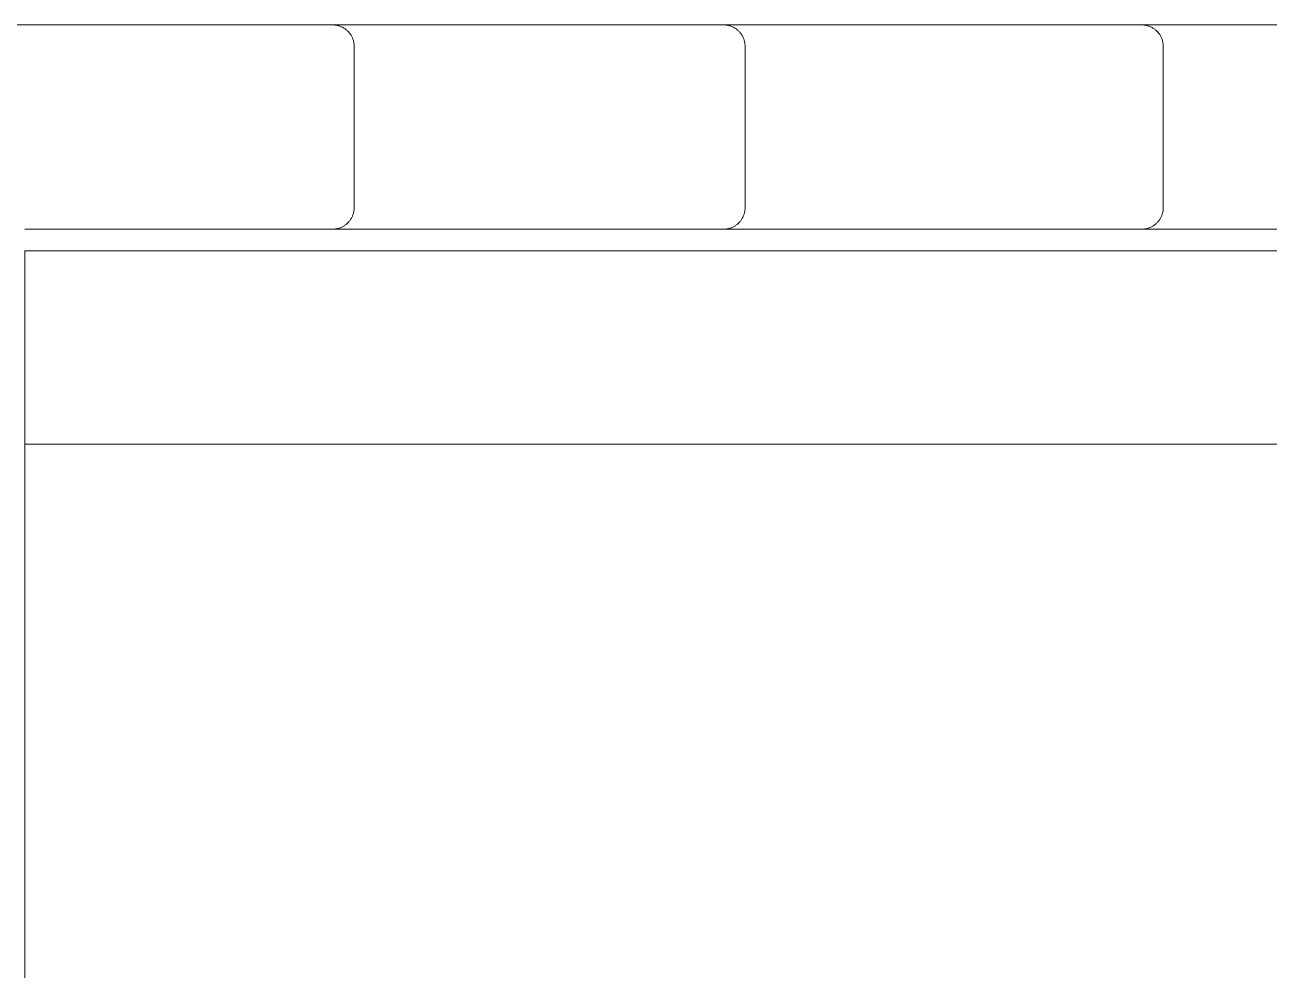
# Model space of a CAD drawing. Header units: inches. Extents: x -11 to 189, y -7 to 133.
# Drawn here: x 14.73 to 23.85, y 106.51 to 113.43 of the extents above; entities that cross this region are included whole.
import ezdxf

# ---------------------------------------------------------------- set-up
doc = ezdxf.new("R2010")
doc.units = ezdxf.units.IN
doc.layers.add('ZANO_R', color=7, linetype='Continuous', lineweight=0)

msp = doc.modelspace()

# ---------------------------------------------------------------- linework, layer by layer
at = {"layer": 'ZANO_R'}
for p, q in [((14.82785, 113.43057), (2.51135, 113.43057)), ((16.98574, 113.43057), (14.82785, 113.43057)), ((16.98574, 113.43057), (16.99111, 113.43048)), ((17.50766, 113.43057), (16.99073, 113.43057)), ((16.99111, 113.43048), (16.99648, 113.43021)), ((16.99648, 113.43021), (17.00184, 113.42975)), ((17.00184, 113.42975), (17.00718, 113.42911)), ((17.00718, 113.42911), (17.01249, 113.42828)), ((17.01249, 113.42828), (17.01778, 113.42728)), ((17.01778, 113.42728), (17.02302, 113.4261)), ((17.02302, 113.4261), (17.02822, 113.42473)), ((17.02822, 113.42473), (17.03338, 113.42319)), ((17.03338, 113.42319), (17.03847, 113.42148)), ((17.03847, 113.42148), (17.04351, 113.41959)), ((17.04351, 113.41959), (17.04848, 113.41754)), ((17.04848, 113.41754), (17.05337, 113.41531)), ((17.05337, 113.41531), (17.05819, 113.41292)), ((17.05819, 113.41292), (17.06292, 113.41036)), ((17.06292, 113.41036), (17.06756, 113.40765)), ((17.06756, 113.40765), (17.07211, 113.40478)), ((17.07211, 113.40478), (17.07655, 113.40175)), ((17.07655, 113.40175), (17.08089, 113.39857)), ((17.08089, 113.39857), (17.08512, 113.39525)), ((17.08512, 113.39525), (17.08923, 113.39179)), ((17.08923, 113.39179), (17.09322, 113.38819)), ((17.09322, 113.38819), (17.09709, 113.38445)), ((19.84974, 113.43057), (17.50766, 113.43057)), ((19.84974, 113.43057), (19.85511, 113.43048)), ((20.40934, 113.43057), (19.85435, 113.43057)), ((19.85511, 113.43048), (19.86048, 113.43021)), ((19.86048, 113.43021), (19.86584, 113.42975)), ((19.86584, 113.42975), (19.87118, 113.42911)), ((19.87118, 113.42911), (19.87649, 113.42828)), ((19.87649, 113.42828), (19.88178, 113.42728)), ((19.88178, 113.42728), (19.88702, 113.4261)), ((19.88702, 113.4261), (19.89222, 113.42473)), ((19.89222, 113.42473), (19.89738, 113.42319)), ((19.89738, 113.42319), (19.90247, 113.42148)), ((19.90247, 113.42148), (19.90751, 113.41959)), ((19.90751, 113.41959), (19.91248, 113.41754)), ((19.91248, 113.41754), (19.91737, 113.41531)), ((19.91737, 113.41531), (19.92219, 113.41292)), ((19.92219, 113.41292), (19.92692, 113.41036)), ((19.92692, 113.41036), (19.93156, 113.40765)), ((19.93156, 113.40765), (19.93611, 113.40478)), ((19.93611, 113.40478), (19.94055, 113.40175)), ((19.94055, 113.40175), (19.94489, 113.39857)), ((19.94489, 113.39857), (19.94912, 113.39525)), ((19.94912, 113.39525), (19.95323, 113.39179)), ((19.95323, 113.39179), (19.95722, 113.38819)), ((19.95722, 113.38819), (19.96109, 113.38445)), ((22.91285, 113.43057), (20.40934, 113.43057)), ((22.91285, 113.43057), (22.91823, 113.43048)), ((23.50471, 113.43057), (22.9171, 113.43057)), ((22.91823, 113.43048), (22.9236, 113.43021)), ((22.9236, 113.43021), (22.92896, 113.42975)), ((22.92896, 113.42975), (22.9343, 113.42911)), ((22.9343, 113.42911), (22.93961, 113.42828)), ((22.93961, 113.42828), (22.94489, 113.42728)), ((22.94489, 113.42728), (22.95014, 113.4261)), ((22.95014, 113.4261), (22.95534, 113.42473)), ((22.95534, 113.42473), (22.96049, 113.42319)), ((22.96049, 113.42319), (22.96559, 113.42148)), ((22.96559, 113.42148), (22.97063, 113.41959)), ((22.97063, 113.41959), (22.97559, 113.41754)), ((22.97559, 113.41754), (22.98049, 113.41531)), ((22.98049, 113.41531), (22.98531, 113.41292)), ((22.98531, 113.41292), (22.99004, 113.41036)), ((22.99004, 113.41036), (22.99468, 113.40765)), ((22.99468, 113.40765), (22.99922, 113.40478)), ((22.99922, 113.40478), (23.00367, 113.40175)), ((23.00367, 113.40175), (23.00801, 113.39857)), ((23.00801, 113.39857), (23.01224, 113.39525)), ((23.01224, 113.39525), (23.01635, 113.39179)), ((23.01635, 113.39179), (23.02034, 113.38819)), ((23.02034, 113.38819), (23.02421, 113.38445)), ((26.14533, 113.43057), (23.50471, 113.43057)), ((17.09709, 113.38445), (17.10083, 113.38058)), ((17.10083, 113.38058), (17.10443, 113.37659)), ((17.10443, 113.37659), (17.1079, 113.37248)), ((17.1079, 113.37248), (17.11122, 113.36825)), ((17.11122, 113.36825), (17.11439, 113.36391)), ((17.11439, 113.36391), (17.11742, 113.35946)), ((17.11742, 113.35946), (17.12029, 113.35492)), ((17.12029, 113.35492), (17.12301, 113.35028)), ((17.12301, 113.35028), (17.12556, 113.34554)), ((17.12556, 113.34554), (17.12795, 113.34073)), ((17.12795, 113.34073), (17.13018, 113.33583)), ((17.13018, 113.33583), (17.13224, 113.33087)), ((17.13224, 113.33087), (17.13412, 113.32583)), ((17.13412, 113.32583), (17.13584, 113.32073)), ((17.13584, 113.32073), (17.13738, 113.31558)), ((17.13738, 113.31558), (17.13874, 113.31038)), ((17.13874, 113.31038), (17.13992, 113.30513)), ((17.13992, 113.30513), (17.14093, 113.29985)), ((17.14093, 113.29985), (17.14175, 113.29454)), ((17.14175, 113.29454), (17.14239, 113.2892)), ((19.96109, 113.38445), (19.96483, 113.38058)), ((19.96483, 113.38058), (19.96843, 113.37659)), ((19.96843, 113.37659), (19.9719, 113.37248)), ((19.9719, 113.37248), (19.97522, 113.36825)), ((19.97522, 113.36825), (19.97839, 113.36391)), ((19.97839, 113.36391), (19.98142, 113.35946)), ((19.98142, 113.35946), (19.98429, 113.35492)), ((19.98429, 113.35492), (19.98701, 113.35028)), ((19.98701, 113.35028), (19.98956, 113.34554)), ((19.98956, 113.34554), (19.99195, 113.34073)), ((19.99195, 113.34073), (19.99418, 113.33583)), ((19.99418, 113.33583), (19.99624, 113.33087)), ((19.99624, 113.33087), (19.99812, 113.32583)), ((19.99812, 113.32583), (19.99984, 113.32073)), ((19.99984, 113.32073), (20.00138, 113.31558)), ((20.00138, 113.31558), (20.00274, 113.31038)), ((20.00274, 113.31038), (20.00392, 113.30513)), ((20.00392, 113.30513), (20.00493, 113.29985)), ((20.00493, 113.29985), (20.00575, 113.29454)), ((20.00575, 113.29454), (20.00639, 113.2892)), ((23.02421, 113.38445), (23.02795, 113.38058)), ((23.02795, 113.38058), (23.03155, 113.37659)), ((23.03155, 113.37659), (23.03501, 113.37248)), ((23.03501, 113.37248), (23.03834, 113.36825)), ((23.03834, 113.36825), (23.04151, 113.36391)), ((23.04151, 113.36391), (23.04454, 113.35946)), ((23.04454, 113.35946), (23.04741, 113.35492)), ((23.04741, 113.35492), (23.05012, 113.35028)), ((23.05012, 113.35028), (23.05268, 113.34554)), ((23.05268, 113.34554), (23.05507, 113.34073)), ((23.05507, 113.34073), (23.0573, 113.33583)), ((23.0573, 113.33583), (23.05936, 113.33087)), ((23.05936, 113.33087), (23.06124, 113.32583)), ((23.06124, 113.32583), (23.06296, 113.32073)), ((23.06296, 113.32073), (23.0645, 113.31558)), ((23.0645, 113.31558), (23.06586, 113.31038)), ((23.06586, 113.31038), (23.06704, 113.30513)), ((23.06704, 113.30513), (23.06805, 113.29985)), ((23.06805, 113.29985), (23.06887, 113.29454)), ((23.06887, 113.29454), (23.06951, 113.2892)), ((17.14239, 113.2892), (17.14285, 113.28384)), ((17.14285, 113.28384), (17.14312, 113.27847)), ((17.14312, 113.27847), (17.14322, 113.27309)), ((17.14322, 113.27309), (17.14322, 112.09199)), ((20.00639, 113.2892), (20.00685, 113.28384)), ((20.00685, 113.28384), (20.00712, 113.27847)), ((20.00712, 113.27847), (20.00722, 113.27309)), ((20.00722, 113.27309), (20.00722, 112.09199)), ((23.06951, 113.2892), (23.06997, 113.28384)), ((23.06997, 113.28384), (23.07024, 113.27847)), ((23.07024, 113.27847), (23.07033, 113.27309)), ((23.07033, 113.27309), (23.07033, 112.09199)), ((17.12546, 112.01934), (17.12289, 112.0146)), ((17.12786, 112.02417), (17.12546, 112.01934)), ((17.1301, 112.02908), (17.12786, 112.02417)), ((17.13217, 112.03406), (17.1301, 112.02908)), ((17.13407, 112.03911), (17.13217, 112.03406)), ((17.13579, 112.04422), (17.13407, 112.03911)), ((17.13734, 112.04938), (17.13579, 112.04422)), ((17.13871, 112.0546), (17.13734, 112.04938)), ((17.1399, 112.05986), (17.13871, 112.0546)), ((17.14091, 112.06516), (17.1399, 112.05986)), ((17.14174, 112.07048), (17.14091, 112.06516)), ((17.14239, 112.07584), (17.14174, 112.07048)), ((17.14285, 112.08121), (17.14239, 112.07584)), ((17.14312, 112.0866), (17.14285, 112.08121)), ((17.14322, 112.09199), (17.14312, 112.0866)), ((19.98946, 112.01934), (19.98689, 112.0146)), ((19.99186, 112.02417), (19.98946, 112.01934)), ((19.9941, 112.02908), (19.99186, 112.02417)), ((19.99617, 112.03406), (19.9941, 112.02908)), ((19.99807, 112.03911), (19.99617, 112.03406)), ((19.99979, 112.04422), (19.99807, 112.03911)), ((20.00134, 112.04938), (19.99979, 112.04422)), ((20.00271, 112.0546), (20.00134, 112.04938)), ((20.0039, 112.05986), (20.00271, 112.0546)), ((20.00491, 112.06516), (20.0039, 112.05986)), ((20.00574, 112.07048), (20.00491, 112.06516)), ((20.00639, 112.07584), (20.00574, 112.07048)), ((20.00685, 112.08121), (20.00639, 112.07584)), ((20.00712, 112.0866), (20.00685, 112.08121)), ((20.00722, 112.09199), (20.00712, 112.0866)), ((23.05258, 112.01934), (23.05001, 112.0146)), ((23.05498, 112.02417), (23.05258, 112.01934)), ((23.05722, 112.02908), (23.05498, 112.02417)), ((23.05929, 112.03406), (23.05722, 112.02908)), ((23.06119, 112.03911), (23.05929, 112.03406)), ((23.06291, 112.04422), (23.06119, 112.03911)), ((23.06446, 112.04938), (23.06291, 112.04422)), ((23.06583, 112.0546), (23.06446, 112.04938)), ((23.06702, 112.05986), (23.06583, 112.0546)), ((23.06803, 112.06516), (23.06702, 112.05986)), ((23.06886, 112.07048), (23.06803, 112.06516)), ((23.0695, 112.07584), (23.06886, 112.07048)), ((23.06997, 112.08121), (23.0695, 112.07584)), ((23.07024, 112.0866), (23.06997, 112.08121)), ((23.07033, 112.09199), (23.07024, 112.0866)), ((14.73127, 111.93451), (65.95475, 111.93451)), ((16.99579, 111.93483), (16.9904, 111.93458)), ((17.00117, 111.93527), (16.99579, 111.93483)), ((17.00652, 111.93589), (17.00117, 111.93527)), ((17.01186, 111.93669), (17.00652, 111.93589)), ((17.01716, 111.93768), (17.01186, 111.93669)), ((17.02242, 111.93884), (17.01716, 111.93768)), ((17.02765, 111.94019), (17.02242, 111.93884)), ((17.03282, 111.94171), (17.02765, 111.94019)), ((17.03794, 111.94341), (17.03282, 111.94171)), ((17.04299, 111.94529), (17.03794, 111.94341)), ((17.04798, 111.94733), (17.04299, 111.94529)), ((17.0529, 111.94955), (17.04798, 111.94733)), ((17.05774, 111.95193), (17.0529, 111.94955)), ((17.06249, 111.95448), (17.05774, 111.95193)), ((17.06716, 111.95719), (17.06249, 111.95448)), ((17.07172, 111.96006), (17.06716, 111.95719)), ((17.07619, 111.96308), (17.07172, 111.96006)), ((17.08055, 111.96625), (17.07619, 111.96308)), ((17.0848, 111.96957), (17.08055, 111.96625)), ((17.08894, 111.97304), (17.0848, 111.96957)), ((17.09295, 111.97664), (17.08894, 111.97304)), ((17.09683, 111.98038), (17.09295, 111.97664)), ((17.10059, 111.98425), (17.09683, 111.98038)), ((17.10421, 111.98824), (17.10059, 111.98425)), ((17.1077, 111.99236), (17.10421, 111.98824)), ((17.11104, 111.9966), (17.1077, 111.99236)), ((17.11423, 112.00094), (17.11104, 111.9966)), ((17.11727, 112.0054), (17.11423, 112.00094)), ((17.12016, 112.00995), (17.11727, 112.0054)), ((17.12289, 112.0146), (17.12016, 112.00995)), ((19.85979, 111.93483), (19.8544, 111.93458)), ((19.86517, 111.93527), (19.85979, 111.93483)), ((19.87052, 111.93589), (19.86517, 111.93527)), ((19.87586, 111.93669), (19.87052, 111.93589)), ((19.88116, 111.93768), (19.87586, 111.93669)), ((19.88642, 111.93884), (19.88116, 111.93768)), ((19.89165, 111.94019), (19.88642, 111.93884)), ((19.89682, 111.94171), (19.89165, 111.94019)), ((19.90194, 111.94341), (19.89682, 111.94171)), ((19.90699, 111.94529), (19.90194, 111.94341)), ((19.91198, 111.94733), (19.90699, 111.94529)), ((19.9169, 111.94955), (19.91198, 111.94733)), ((19.92174, 111.95193), (19.9169, 111.94955)), ((19.92649, 111.95448), (19.92174, 111.95193)), ((19.93116, 111.95719), (19.92649, 111.95448)), ((19.93572, 111.96006), (19.93116, 111.95719)), ((19.94019, 111.96308), (19.93572, 111.96006)), ((19.94455, 111.96625), (19.94019, 111.96308)), ((19.9488, 111.96957), (19.94455, 111.96625)), ((19.95294, 111.97304), (19.9488, 111.96957)), ((19.95695, 111.97664), (19.95294, 111.97304)), ((19.96083, 111.98038), (19.95695, 111.97664)), ((19.96459, 111.98425), (19.96083, 111.98038)), ((19.96821, 111.98824), (19.96459, 111.98425)), ((19.9717, 111.99236), (19.96821, 111.98824)), ((19.97504, 111.9966), (19.9717, 111.99236)), ((19.97823, 112.00094), (19.97504, 111.9966)), ((19.98127, 112.0054), (19.97823, 112.00094)), ((19.98416, 112.00995), (19.98127, 112.0054)), ((19.98689, 112.0146), (19.98416, 112.00995)), ((22.92291, 111.93483), (22.91752, 111.93458)), ((22.92828, 111.93527), (22.92291, 111.93483)), ((22.93364, 111.93589), (22.92828, 111.93527)), ((22.93897, 111.93669), (22.93364, 111.93589)), ((22.94428, 111.93768), (22.93897, 111.93669)), ((22.94954, 111.93884), (22.94428, 111.93768)), ((22.95476, 111.94019), (22.94954, 111.93884)), ((22.95994, 111.94171), (22.95476, 111.94019)), ((22.96506, 111.94341), (22.95994, 111.94171)), ((22.97011, 111.94529), (22.96506, 111.94341)), ((22.9751, 111.94733), (22.97011, 111.94529)), ((22.98002, 111.94955), (22.9751, 111.94733)), ((22.98486, 111.95193), (22.98002, 111.94955)), ((22.98961, 111.95448), (22.98486, 111.95193)), ((22.99427, 111.95719), (22.98961, 111.95448)), ((22.99884, 111.96006), (22.99427, 111.95719)), ((23.00331, 111.96308), (22.99884, 111.96006)), ((23.00767, 111.96625), (23.00331, 111.96308)), ((23.01192, 111.96957), (23.00767, 111.96625)), ((23.01605, 111.97304), (23.01192, 111.96957)), ((23.02007, 111.97664), (23.01605, 111.97304)), ((23.02395, 111.98038), (23.02007, 111.97664)), ((23.02771, 111.98425), (23.02395, 111.98038)), ((23.03133, 111.98824), (23.02771, 111.98425)), ((23.03481, 111.99236), (23.03133, 111.98824)), ((23.03815, 111.9966), (23.03481, 111.99236)), ((23.04135, 112.00094), (23.03815, 111.9966)), ((23.04439, 112.0054), (23.04135, 112.00094)), ((23.04728, 112.00995), (23.04439, 112.0054)), ((23.05001, 112.0146), (23.04728, 112.00995)), ((14.73127, 110.35971), (14.73127, 111.77703)), ((14.73127, 111.77703), (65.95475, 111.77703)), ((14.73127, 110.35971), (14.73127, 96.029)), ((65.95475, 110.35971), (14.73127, 110.35971))]:
    msp.add_line(p, q, dxfattribs=at)

doc.saveas('drawing.dxf')
